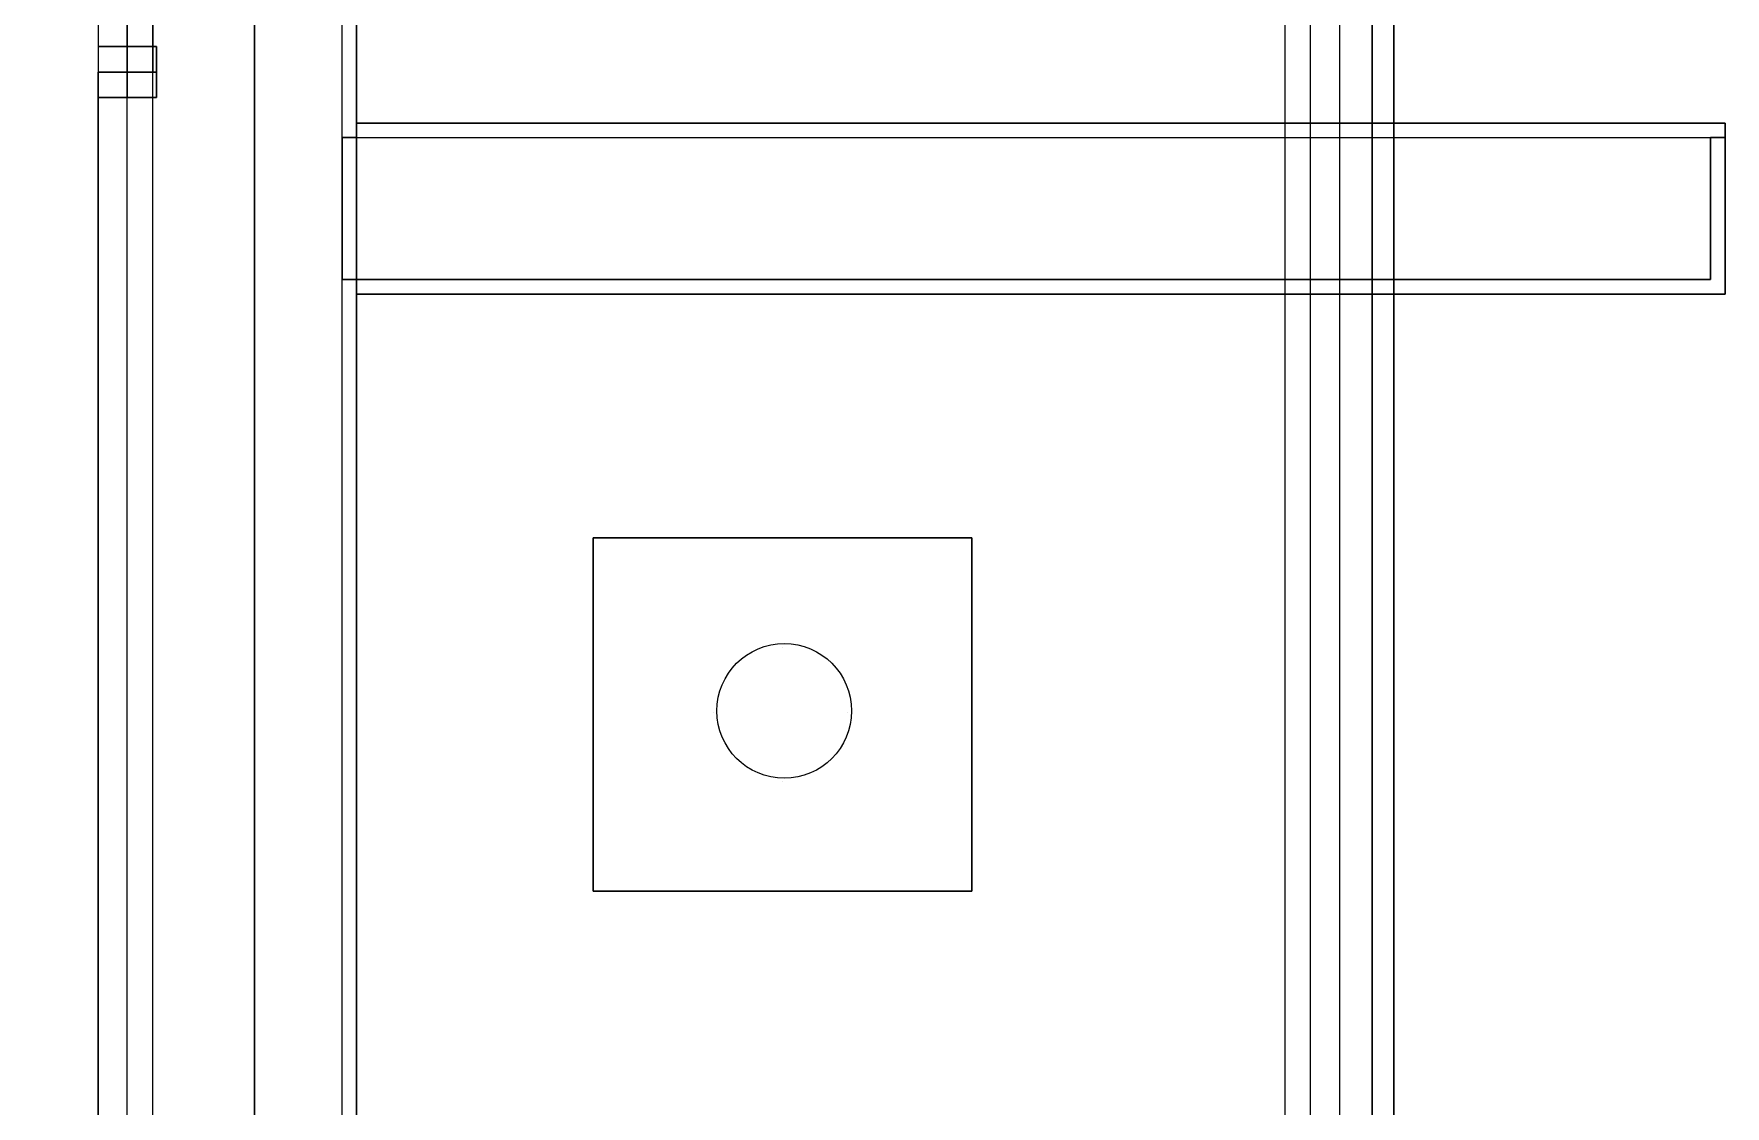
# Model space of a CAD drawing. Header units: metres. Extents: x 114 to 218, y 8 to 180.
# Drawn here: x 181.19 to 188.34, y 90.56 to 95.09 of the extents above; entities that cross this region are included whole.
import ezdxf

# ---------------------------------------------------------------- set-up
doc = ezdxf.new("R2010")
doc.units = ezdxf.units.M
doc.header["$MEASUREMENT"] = 0
for name, color, linetype in [('_Route', 7, 'Continuous'), ('A-2D-I-WALL', 7, 'Continuous'), ('A-3D-I-WALL', 7, 'Continuous'), ('E-LIGHT', 7, 'Continuous'), ('PL-DCW-Pipe', 7, 'Continuous'), ('PL-DCW-Pipe_Fitting-Insulation', 7, 'Continuous'), ('PL-VA-Connector', 7, 'Continuous'), ('PL-VA-Fitting', 7, 'Continuous'), ('PL-VA-Pipe', 7, 'Continuous')]:
    doc.layers.add(name, color=color, linetype=linetype)

msp = doc.modelspace()

# ---------------------------------------------------------------- linework, layer by layer
at = {"layer": '_Route', "color": 4, "true_color": 0x00ffff}
for points in [[(126.489, 113.8042), (186.7085, 113.8042), (186.7085, 89.3781), (181.8632, 89.3781), (181.8632, 86.0402)], [(126.489, 113.8042), (186.7085, 113.8042), (186.7085, 89.3781), (181.8632, 89.3781), (181.8632, 86.0402)], [(181.5863, 75.8421), (181.5863, 95.3923)], [(181.5863, 75.8421), (181.5863, 95.3923)]]:
    msp.add_lwpolyline(points, dxfattribs=at)
at = {"layer": 'A-2D-I-WALL', "color": 9, "true_color": 0xbababa}
for points in [[(182.4939, 75.8114), (182.4939, 98.4379)], [(182.1247, 98.3148), (182.1247, 75.8729)], [(182.5554, 94.7155), (182.5554, 98.3148)], [(184.1705, 94.7155), (182.5554, 94.7155)], [(182.5554, 93.9926), (188.3389, 93.9926), (188.3389, 94.7155)], [(182.5554, 94.7155), (182.5554, 94.654)], [(188.3389, 94.7155), (184.4627, 94.7155)], [(182.4939, 94.654), (184.2935, 94.654)], [(182.4939, 94.0541), (188.2774, 94.0541), (188.2774, 94.654)], [(184.3397, 94.654), (188.2774, 94.654)], [(182.5554, 94.0541), (182.5554, 93.9926)], [(182.5554, 90.4548), (182.5554, 93.9926)]]:
    msp.add_lwpolyline(points, dxfattribs=at)
at = {"layer": 'A-3D-I-WALL', "color": 42, "true_color": 0xdda500}
for points in [[(182.1247, 98.3148), (182.1247, 75.8729), (182.1247, 75.8114), (182.4939, 75.8114), (182.4939, 75.8729), (182.4939, 85.7326), (182.4939, 86.1018), (182.4939, 89.7934), (182.4939, 90.3932), (182.4939, 94.0541), (182.4939, 94.654), (182.4939, 98.3148), (182.4939, 98.3764), (182.4939, 98.4379), (182.1247, 98.4379), (182.1247, 98.3764), (182.1247, 98.3148)], [(182.1247, 98.3148), (182.1247, 75.8729), (182.5554, 75.8729), (182.5554, 85.6711), (182.5554, 86.1633), (182.5554, 89.7318), (182.5554, 90.4548), (182.5554, 93.9926), (182.5554, 94.7155), (182.5554, 98.3148), (182.1247, 98.3148), (182.5554, 98.3148), (182.5554, 94.7155), (182.5554, 93.9926), (182.5554, 90.4548), (182.5554, 89.7318), (182.5554, 86.1633), (182.5554, 85.6711), (182.5554, 75.8729), (182.1247, 75.8729), (182.1247, 98.3148)], [(182.4939, 94.654), (182.5554, 94.654), (182.5554, 94.7155), (182.5554, 98.3148), (182.4939, 98.3148)], [(182.5554, 94.7155), (182.5554, 94.7155)], [(182.5554, 94.7155), (182.5554, 94.7155)], [(182.5554, 94.7155), (182.5554, 94.7155)], [(188.3389, 94.7155), (182.5554, 94.7155), (182.5554, 94.654), (188.2774, 94.654), (188.3389, 94.654), (188.3389, 94.7155)], [(188.3389, 94.7155), (182.5554, 94.7155), (182.5554, 93.9926), (188.3389, 93.9926), (188.3389, 94.0541), (188.3389, 94.654), (188.3389, 94.7155), (188.3389, 93.9926), (182.5554, 93.9926), (182.5554, 94.7155), (188.3389, 94.7155)], [(182.5554, 94.7155), (182.5554, 94.7155)], [(182.5554, 94.7155), (182.5554, 94.7155)], [(188.3389, 94.7155), (188.3389, 94.7155)], [(188.3389, 94.7155), (188.3389, 94.7155)], [(182.4939, 94.654), (182.4939, 94.654)], [(182.5554, 94.654), (182.4939, 94.654), (182.4939, 94.0541), (182.5554, 94.0541), (182.5554, 93.9926), (188.3389, 93.9926), (188.3389, 94.0541), (188.3389, 94.654), (188.2774, 94.654), (188.2774, 94.0541), (182.5554, 94.0541)], [(182.4939, 94.654), (182.4939, 94.654)], [(182.5554, 94.654), (182.5554, 94.654)], [(182.5554, 94.654), (182.5554, 94.654)], [(188.2774, 94.0541), (188.2774, 94.654)], [(188.2774, 94.654), (188.2774, 94.654)], [(188.3389, 94.654), (188.3389, 94.654)], [(188.3389, 94.654), (188.3389, 94.654)], [(182.4939, 90.3932), (182.5554, 90.3932), (182.5554, 90.4548), (182.5554, 93.9926), (182.5554, 94.0541), (182.4939, 94.0541)], [(182.4939, 94.0541), (182.4939, 94.0541)], [(182.4939, 94.0541), (182.4939, 94.0541)], [(182.5554, 94.0541), (182.5554, 94.0541)], [(182.5554, 94.0541), (182.5554, 94.0541)], [(182.5554, 93.9926), (182.5554, 93.9926)], [(182.5554, 93.9926), (182.5554, 93.9926)], [(182.5554, 93.9926), (182.5554, 93.9926)], [(182.5554, 93.9926), (182.5554, 93.9926)], [(182.5554, 93.9926), (182.5554, 93.9926)], [(188.2774, 94.0541), (188.2774, 94.0541)], [(188.3389, 94.0541), (188.3389, 94.0541)], [(188.3389, 94.0541), (188.3389, 94.0541)], [(188.3389, 93.9926), (188.3389, 93.9926)], [(188.3389, 93.9926), (188.3389, 93.9926)]]:
    msp.add_lwpolyline(points, dxfattribs=at)
at = {"layer": 'E-LIGHT', "color": 5, "true_color": 0x0000ff}
for points in [[(183.5552, 91.47), (183.5552, 92.962), (185.1549, 92.962), (185.1549, 91.47), (185.1549, 92.962), (183.5552, 92.962), (183.5552, 91.47)], [(183.5552, 92.962), (183.5552, 92.962)], [(183.5552, 92.962), (183.5552, 92.962)], [(185.1549, 92.962), (185.1549, 92.962)], [(185.1549, 92.962), (185.1549, 92.962)], [(184.3551, 92.5005), (184.3551, 92.5005)], [(184.0628, 92.2237), (184.0628, 92.2237)], [(184.6319, 92.2237), (184.6319, 92.2237)], [(184.3551, 91.9314), (184.3551, 91.9314)], [(185.1549, 91.47), (183.5552, 91.47), (185.1549, 91.47)], [(183.5552, 91.47), (183.5552, 91.47)], [(183.5552, 91.47), (183.5552, 91.47)], [(185.1549, 91.47), (185.1549, 91.47)], [(185.1549, 91.47), (185.1549, 91.47)]]:
    msp.add_lwpolyline(points, dxfattribs=at)
for radius in [0.2846, 0.2845]:
    msp.add_circle((184.3627, 92.2314), radius, dxfattribs=at)
at = {"layer": 'PL-DCW-Pipe', "color": 152, "true_color": 0x006edd}
for points in [[(186.5854, 113.6197), (186.5854, 89.5626)], [(186.5854, 113.6197), (186.5854, 89.5626)], [(186.5854, 113.6197), (186.5854, 89.5626)], [(186.5854, 113.6197), (186.5854, 89.5626)], [(186.7085, 113.6197), (186.7085, 89.5626)], [(186.7085, 113.6197), (186.7085, 89.5626)], [(186.7085, 113.6197), (186.7085, 89.5626)], [(186.7085, 113.6197), (186.7085, 89.5626)], [(186.8469, 113.6197), (186.8469, 89.5626)], [(186.8469, 89.5626), (186.8469, 89.5626), (186.8469, 113.6197)], [(186.8469, 113.6197), (186.8469, 89.5626)], [(186.8469, 89.5626), (186.8469, 89.5626), (186.8469, 113.6197)]]:
    msp.add_lwpolyline(points, dxfattribs=at)
at = {"layer": 'PL-DCW-Pipe_Fitting-Insulation', "color": 7, "true_color": 0xfafafa}
for points in [[(186.4777, 113.6197), (186.4777, 89.5626)], [(186.4777, 113.6197), (186.4777, 89.5626)], [(186.4777, 113.6197), (186.4777, 89.5626)], [(186.4777, 113.6197), (186.4777, 89.5626)], [(186.7085, 113.6197), (186.7085, 89.5626)], [(186.7085, 113.6197), (186.7085, 89.5626)], [(186.7085, 113.6197), (186.7085, 89.5626)], [(186.7085, 113.6197), (186.7085, 89.5626)], [(186.9392, 113.6197), (186.9392, 89.5626)], [(186.9392, 89.5626), (186.9392, 89.5626), (186.9392, 113.6197)], [(186.9392, 113.6197), (186.9392, 89.5626)], [(186.9392, 89.5626), (186.9392, 89.5626), (186.9392, 113.6197)]]:
    msp.add_lwpolyline(points, dxfattribs=at)
at = {"layer": 'PL-VA-Connector', "color": 171, "true_color": 0x7f7fff}
for points in [[(181.7094, 95.0385), (181.6633, 95.0385), (181.5863, 95.0385), (181.4941, 95.0385), (181.4633, 95.0385), (181.4941, 95.0385), (181.5863, 95.0385), (181.6633, 95.0385), (181.7094, 95.0385), (181.694, 95.0385), (181.6479, 95.0385), (181.5863, 95.0385), (181.5248, 95.0385), (181.4787, 95.0385), (181.4633, 95.0385), (181.4787, 95.0385), (181.5248, 95.0385), (181.5863, 95.0385), (181.6479, 95.0385), (181.694, 95.0385), (181.7094, 95.0385)], [(181.4633, 95.0385), (181.4633, 94.9309)], [(181.4633, 95.0385), (181.4633, 94.8232)], [(181.4633, 95.0385), (181.4633, 94.9309)], [(181.4633, 95.0385), (181.4633, 94.8232)], [(181.7094, 95.0385), (181.6633, 95.0385), (181.5863, 95.0385), (181.4941, 95.0385), (181.4633, 95.0385), (181.4941, 95.0385), (181.5863, 95.0385), (181.6633, 95.0385), (181.7094, 95.0385), (181.694, 95.0385), (181.6479, 95.0385), (181.5863, 95.0385), (181.5248, 95.0385), (181.4787, 95.0385), (181.4633, 95.0385), (181.4787, 95.0385), (181.5248, 95.0385), (181.5863, 95.0385), (181.6479, 95.0385), (181.694, 95.0385), (181.7094, 95.0385)], [(181.4633, 95.0385), (181.4633, 94.9309)], [(181.4633, 95.0385), (181.4633, 94.8232)], [(181.4633, 95.0385), (181.4633, 94.9309)], [(181.4633, 95.0385), (181.4633, 94.8232)], [(181.5863, 95.0385), (181.5863, 94.9309)], [(181.5863, 95.0385), (181.5863, 94.9309)], [(181.5863, 95.0385), (181.5863, 94.8232)], [(181.5863, 95.0385), (181.5863, 94.8232)], [(181.5863, 95.0385), (181.5863, 94.9309)], [(181.5863, 95.0385), (181.5863, 94.9309)], [(181.5863, 95.0385), (181.5863, 94.8232)], [(181.5863, 95.0385), (181.5863, 94.8232)], [(181.7094, 95.0385), (181.7094, 94.9309)], [(181.7094, 95.0385), (181.7094, 94.8232)], [(181.7094, 95.0385), (181.7094, 95.0385)], [(181.7094, 94.8232), (181.7094, 94.9309), (181.7094, 95.0385)], [(181.7094, 94.8232), (181.7094, 95.0385)], [(181.7094, 95.0385), (181.7094, 94.9309)], [(181.7094, 95.0385), (181.7094, 94.8232)], [(181.7094, 95.0385), (181.7094, 95.0385)], [(181.7094, 94.8232), (181.7094, 94.9309), (181.7094, 95.0385)], [(181.7094, 94.8232), (181.7094, 95.0385)], [(181.7094, 94.9309), (181.6633, 94.9309), (181.5863, 94.9309), (181.4941, 94.9309), (181.4633, 94.9309), (181.4941, 94.9309), (181.5863, 94.9309), (181.6633, 94.9309), (181.7094, 94.9309)], [(181.4633, 94.9309), (181.4941, 94.9309), (181.5863, 94.9309), (181.6633, 94.9309), (181.7094, 94.9309), (181.6633, 94.9309), (181.5863, 94.9309), (181.4941, 94.9309), (181.4633, 94.9309)], [(181.4633, 94.8232), (181.4633, 94.9309)], [(181.4633, 94.9309), (181.4633, 94.9309)], [(181.4633, 94.9309), (181.4633, 94.8232)], [(181.7094, 94.9309), (181.6633, 94.9309), (181.5863, 94.9309), (181.4941, 94.9309), (181.4633, 94.9309), (181.4941, 94.9309), (181.5863, 94.9309), (181.6633, 94.9309), (181.7094, 94.9309)], [(181.4633, 94.9309), (181.4941, 94.9309), (181.5863, 94.9309), (181.6633, 94.9309), (181.7094, 94.9309), (181.6633, 94.9309), (181.5863, 94.9309), (181.4941, 94.9309), (181.4633, 94.9309)], [(181.4633, 94.8232), (181.4633, 94.9309)], [(181.4633, 94.9309), (181.4633, 94.9309)], [(181.4633, 94.9309), (181.4633, 94.8232)], [(181.5863, 94.8232), (181.5863, 94.9309)], [(181.5863, 94.8232), (181.5863, 94.9309)], [(181.5863, 94.8232), (181.5863, 94.9309)], [(181.5863, 94.8232), (181.5863, 94.9309)], [(181.7094, 94.8232), (181.7094, 94.9309)], [(181.7094, 94.9309), (181.7094, 94.9309)], [(181.7094, 94.8232), (181.7094, 94.9309)], [(181.7094, 94.9309), (181.7094, 94.9309)], [(181.4633, 94.8232), (181.4941, 94.8232), (181.5863, 94.8232), (181.6633, 94.8232), (181.7094, 94.8232), (181.6633, 94.8232), (181.5863, 94.8232), (181.4941, 94.8232), (181.4633, 94.8232), (181.4787, 94.8232), (181.5248, 94.8232), (181.5863, 94.8232), (181.6479, 94.8232), (181.694, 94.8232), (181.7094, 94.8232), (181.694, 94.8232), (181.6479, 94.8232), (181.5863, 94.8232), (181.5248, 94.8232), (181.4787, 94.8232), (181.4633, 94.8232)], [(181.4633, 94.8232), (181.4633, 94.8232)], [(181.4633, 94.8232), (181.4941, 94.8232), (181.5863, 94.8232), (181.6633, 94.8232), (181.7094, 94.8232), (181.6633, 94.8232), (181.5863, 94.8232), (181.4941, 94.8232), (181.4633, 94.8232), (181.4787, 94.8232), (181.5248, 94.8232), (181.5863, 94.8232), (181.6479, 94.8232), (181.694, 94.8232), (181.7094, 94.8232), (181.694, 94.8232), (181.6479, 94.8232), (181.5863, 94.8232), (181.5248, 94.8232), (181.4787, 94.8232), (181.4633, 94.8232)], [(181.4633, 94.8232), (181.4633, 94.8232)]]:
    msp.add_lwpolyline(points, dxfattribs=at)
at = {"layer": 'PL-VA-Fitting', "color": 171, "true_color": 0x7f7fff}
for points in [[(181.5863, 95.5), (181.5863, 95.4846), (181.5863, 95.4231), (181.5863, 95.3154), (181.5863, 95.1923), (181.5863, 95.0385)], [(181.5863, 95.5), (181.5863, 95.4846), (181.5863, 95.4231), (181.5863, 95.3154), (181.5863, 95.1923), (181.5863, 95.0385)], [(181.4633, 95.3923), (181.4633, 95.3615), (181.4633, 95.2846), (181.4633, 95.177), (181.4633, 95.0385)], [(181.4633, 95.3923), (181.4633, 95.3615), (181.4633, 95.2846), (181.4633, 95.177), (181.4633, 95.0385)], [(181.4633, 95.3923), (181.4633, 95.3615), (181.4633, 95.2846), (181.4633, 95.177), (181.4633, 95.0385)], [(181.4633, 95.3923), (181.4633, 95.3615), (181.4633, 95.2846), (181.4633, 95.177), (181.4633, 95.0385)], [(181.694, 95.3923), (181.694, 95.3615), (181.694, 95.2846), (181.694, 95.177), (181.694, 95.0385)], [(181.694, 95.0385), (181.694, 95.177), (181.694, 95.2846), (181.694, 95.3615), (181.694, 95.3923)], [(181.694, 95.3923), (181.694, 95.3615), (181.694, 95.2846), (181.694, 95.177), (181.694, 95.0385)], [(181.694, 95.0385), (181.694, 95.177), (181.694, 95.2846), (181.694, 95.3615), (181.694, 95.3923)], [(181.5863, 95.2693), (181.5863, 95.2385), (181.5863, 95.1616), (181.5863, 95.0385)], [(181.5863, 95.2693), (181.5863, 95.2385), (181.5863, 95.1616), (181.5863, 95.0385)], [(181.4633, 95.0385), (181.4941, 95.0385), (181.5863, 95.0385), (181.6633, 95.0385), (181.694, 95.0385), (181.6633, 95.0385), (181.5863, 95.0385), (181.4941, 95.0385), (181.4633, 95.0385)], [(181.4633, 95.0385), (181.4633, 94.9309)], [(181.694, 95.0385), (181.6633, 95.0385), (181.5863, 95.0385), (181.4941, 95.0385), (181.4633, 95.0385), (181.4941, 95.0385), (181.5863, 95.0385), (181.6633, 95.0385), (181.694, 95.0385)], [(181.4633, 95.0385), (181.4633, 94.9309)], [(181.4633, 95.0385), (181.4941, 95.0385), (181.5863, 95.0385), (181.6633, 95.0385), (181.694, 95.0385), (181.6633, 95.0385), (181.5863, 95.0385), (181.4941, 95.0385), (181.4633, 95.0385)], [(181.4633, 95.0385), (181.4633, 94.9309)], [(181.694, 95.0385), (181.6633, 95.0385), (181.5863, 95.0385), (181.4941, 95.0385), (181.4633, 95.0385), (181.4941, 95.0385), (181.5863, 95.0385), (181.6633, 95.0385), (181.694, 95.0385)], [(181.4633, 95.0385), (181.4633, 94.9309)], [(181.5863, 95.0385), (181.5863, 94.9309)], [(181.5863, 95.0385), (181.5863, 94.9309)], [(181.5863, 95.0385), (181.5863, 95.0385)], [(181.5863, 95.0385), (181.5863, 94.9309)], [(181.5863, 95.0385), (181.5863, 94.9309)], [(181.5863, 95.0385), (181.5863, 95.0385)], [(181.694, 95.0385), (181.694, 94.9309)], [(181.694, 94.9309), (181.694, 95.0385)], [(181.694, 95.0385), (181.694, 94.9309)], [(181.694, 94.9309), (181.694, 95.0385)], [(181.4633, 94.9309), (181.4941, 94.9309), (181.5863, 94.9309), (181.6633, 94.9309), (181.694, 94.9309), (181.6633, 94.9309), (181.5863, 94.9309), (181.4941, 94.9309), (181.4633, 94.9309)], [(181.4633, 94.9309), (181.4941, 94.9309), (181.5863, 94.9309), (181.6633, 94.9309), (181.694, 94.9309), (181.6633, 94.9309), (181.5863, 94.9309), (181.4941, 94.9309), (181.4633, 94.9309)], [(181.5863, 94.9309), (181.5863, 94.9309)], [(181.5863, 94.9309), (181.5863, 94.9309)]]:
    msp.add_lwpolyline(points, dxfattribs=at)
at = {"layer": 'PL-VA-Pipe', "color": 171, "true_color": 0x7f7fff}
for points in [[(181.694, 94.9309), (181.6633, 94.9309), (181.5863, 94.9309), (181.4941, 94.9309), (181.4633, 94.9309), (181.4941, 94.9309), (181.5863, 94.9309), (181.6633, 94.9309), (181.694, 94.9309)], [(181.4633, 86.0556), (181.4633, 94.9309)], [(181.4633, 94.9309), (181.4633, 86.0556)], [(181.694, 94.9309), (181.6633, 94.9309), (181.5863, 94.9309), (181.4941, 94.9309), (181.4633, 94.9309), (181.4941, 94.9309), (181.5863, 94.9309), (181.6633, 94.9309), (181.694, 94.9309)], [(181.4633, 86.0556), (181.4633, 94.9309)], [(181.4633, 94.9309), (181.4633, 86.0556)], [(181.5863, 86.0556), (181.5863, 94.9309)], [(181.5863, 86.0556), (181.5863, 94.9309)], [(181.5863, 86.0556), (181.5863, 94.9309)], [(181.5863, 86.0556), (181.5863, 94.9309)], [(181.694, 86.0556), (181.694, 94.9309)], [(181.694, 94.9309), (181.694, 94.9309)], [(181.694, 86.0556), (181.694, 94.9309)], [(181.694, 86.0556), (181.694, 94.9309)], [(181.694, 94.9309), (181.694, 94.9309)], [(181.694, 86.0556), (181.694, 94.9309)]]:
    msp.add_lwpolyline(points, dxfattribs=at)

doc.saveas('drawing.dxf')
